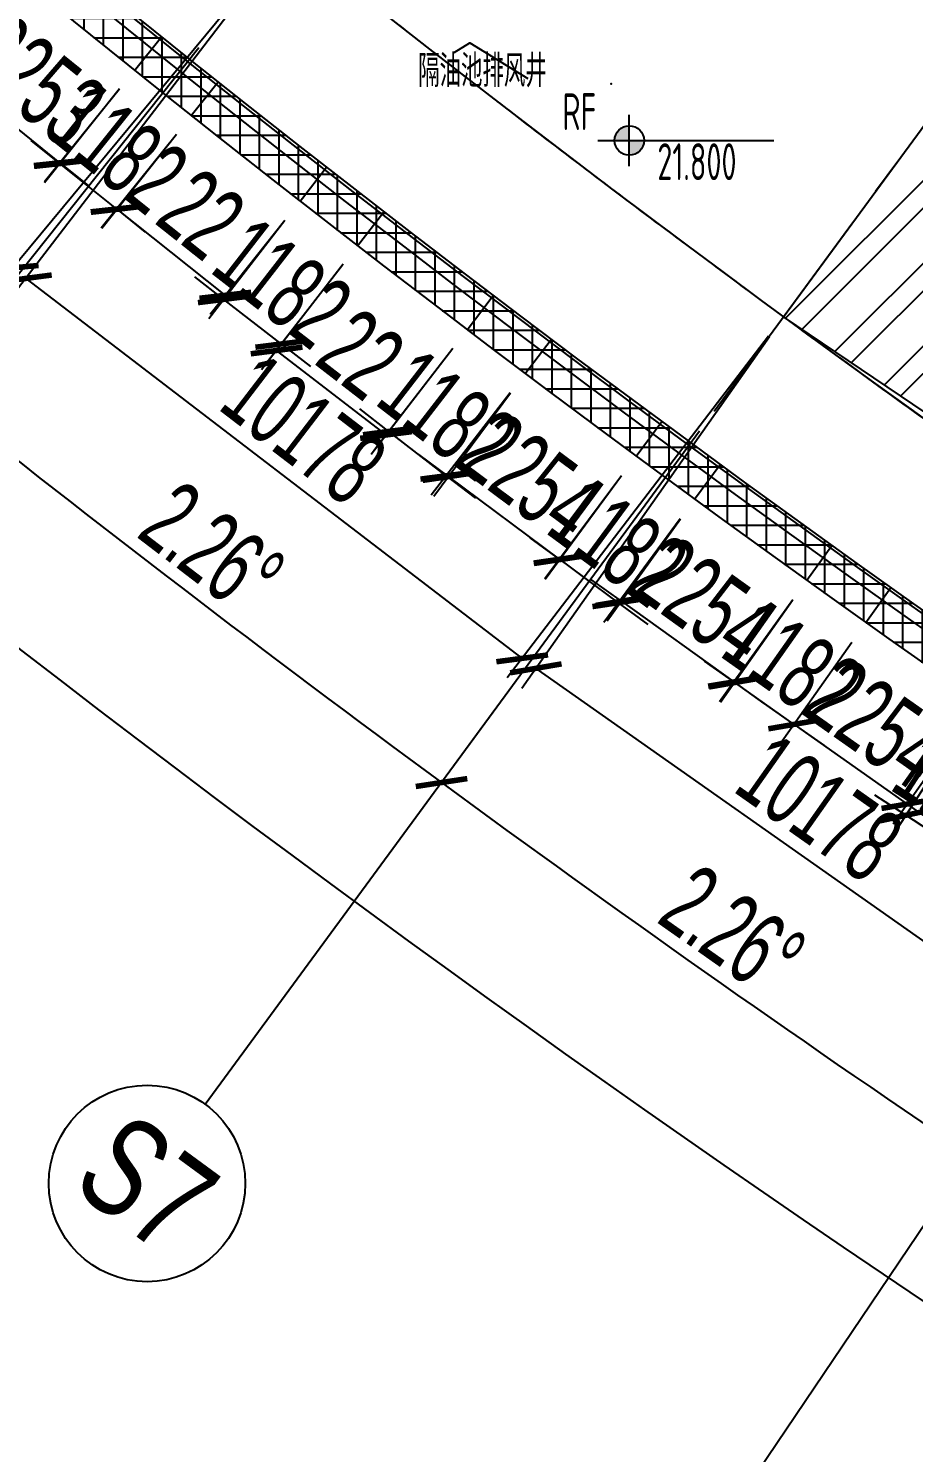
# Model space of a CAD drawing. Extents: x -668578 to 2331563, y -1202445 to 1620273.
# Drawn here: x 1274149 to 1288563, y 63809 to 86996 of the extents above; entities that cross this region are included whole.
import ezdxf
from ezdxf.enums import TextEntityAlignment as Align

# ---------------------------------------------------------------- set-up
doc = ezdxf.new("R2010")
doc.units = 0
doc.linetypes.add('CENTER2', pattern=[28.575, 19.05, -3.175, 3.175, -3.175])
doc.layers.get('0').update_dxf_attribs({"color": 8})
doc.layers.get('Defpoints').update_dxf_attribs({"color": 8})
for name, color, linetype in [('#填充层', 8, 'Continuous'), ('#幕墙线-平面', 8, 'Continuous'), ('#标注', 8, 'Continuous'), ('#轴线', 8, 'CENTER2'), ('A-DIMS-150', 8, 'Continuous'), ('A-ROOF-DRAN', 8, 'Continuous'), ('A-SYMB', 8, 'Continuous'), ('dim', 8, 'Continuous'), ('L立面-粗线', 8, 'Continuous'), ('WALL', 8, 'Continuous'), ('外轮廓', 8, 'Continuous'), ('建-文字', 8, 'Continuous')]:
    doc.layers.add(name, color=color, linetype=linetype)
doc.styles.add('ECADI', font='hzs.shx', dxfattribs={"width": 0.7, "bigfont": 'hztxt.shx'})
doc.styles.add('JHZX', font='jrs.shx', dxfattribs={"width": 0.6, "bigfont": 'jhz.shx'})
doc.styles.add('XD2008', font='xd-hzs.shx', dxfattribs={"width": 0.7, "bigfont": 'xd-hztxt.shx'})
doc.dimstyles.new('JZBZ-400', dxfattribs={"dimscale": 400, "dimtxt": 3, "dimasz": 1.5, "dimexe": 1, "dimexo": 1, "dimgap": 0.5, "dimtad": 1, "dimdec": 0, "dimdsep": 46, "dimtxsty": 'JHZX', "dimblk1": 'ARCHTICK', "dimblk2": 'ARCHTICK', "dimsah": 1, "dimcen": 0, "dimclrd": 1, "dimclre": 1, "dimclrt": 2, "dimazin": 2, "dimtfac": 1, "dimtdec": 0, "dimtix": 1, "dimtmove": 0, "dimatfit": 3, "dimfxl": 0, "dimtolj": 1, "dimlwd": -1, "dimlwe": -1, "dimarcsym": 0})

# ---------------------------------------------------------------- blocks, each defined once
blk = doc.blocks.new('_ARCHTICK')
at = {"color": 0, "linetype": 'ByBlock', "const_width": 0.15}
blk.add_lwpolyline([(-0.5, -0.5), (0.5, 0.5)], dxfattribs=at)
blk = doc.blocks.new('*D2939')
at = {"layer": '#标注', "ltscale": 300, "transparency": 16777216}
for p, q in [((-1773, -1481), (-9342, -7863)), ((165914, -92056), (164727, -101884))]:
    blk.add_line(p, q, dxfattribs=at)
blk.add_arc((197092, 166179), 269610, 220.13382, 263.11563, dxfattribs=at)
at = {"layer": 'Defpoints', "color": 0, "ltscale": 300, "transparency": 16777216}
for p in [(197092, 166179), (-1467, -1224), (40380, -53208), (165962, -91659)]:
    blk.add_point(p, dxfattribs=at)
at = {"layer": '#标注', "ltscale": 300, "transparency": 16777216, "xscale": 600, "yscale": 600, "zscale": 600}
for p, rotation in [((-9036, -7605), 130.1338192809485), ((164775, -101487), 353.1156299250187)]:
    blk.add_blockref('_ARCHTICK', p, dxfattribs=dict(at, rotation=rotation))
at = {"layer": '#标注', "ltscale": 300, "transparency": 16777216, "insert": (69342, -70334), "char_height": 1200, "attachment_point": 5, "rotation": 331.6247, "style": 'JHZX'}
blk.add_mtext('\\A1;42.98°', dxfattribs=at)
blk = doc.blocks.new('*D2927')
at = {"layer": '#标注', "ltscale": 300, "transparency": 16777216}
for p, q in [((27071, -30671), (22169, -36347)), ((34974, -37229), (30299, -43094))]:
    blk.add_line(p, q, dxfattribs=at)
blk.add_arc((197092, 166179), 267210, 229.18262, 231.44482, dxfattribs=at)
at = {"layer": 'Defpoints', "color": 0, "ltscale": 300, "transparency": 16777216}
for p in [(197092, 166179), (27333, -30369), (35223, -36916), (25107, -38326)]:
    blk.add_point(p, dxfattribs=at)
at = {"layer": '#标注', "ltscale": 300, "transparency": 16777216, "xscale": 600, "yscale": 600, "zscale": 600}
for p, rotation in [((22430, -36045), 139.1826194624981), ((30549, -42781), 321.4448202023592)]:
    blk.add_blockref('_ARCHTICK', p, dxfattribs=dict(at, rotation=rotation))
at = {"layer": '#标注', "ltscale": 300, "transparency": 16777216, "insert": (26967, -38837), "char_height": 1200, "attachment_point": 5, "rotation": 320.3137, "style": 'JHZX'}
blk.add_mtext('\\A1;2.26°', dxfattribs=at)
blk = doc.blocks.new('*D2928')
at = {"layer": '#标注', "ltscale": 300, "transparency": 16777216}
for p, q in [((34974, -37229), (30299, -43094)), ((43129, -43470), (38690, -49515))]:
    blk.add_line(p, q, dxfattribs=at)
blk.add_arc((197092, 166179), 267210, 231.44482, 233.70702, dxfattribs=at)
at = {"layer": 'Defpoints', "color": 0, "ltscale": 300, "transparency": 16777216}
for p in [(197092, 166179), (35223, -36916), (43366, -43147), (33313, -44955)]:
    blk.add_point(p, dxfattribs=at)
at = {"layer": '#标注', "ltscale": 300, "transparency": 16777216, "xscale": 600, "yscale": 600, "zscale": 600}
for p, rotation in [((30549, -42781), 141.4448202023588), ((38927, -49192), 323.7070209422223)]:
    blk.add_blockref('_ARCHTICK', p, dxfattribs=dict(at, rotation=rotation))
at = {"layer": '#标注', "ltscale": 300, "transparency": 16777216, "insert": (35192, -45393), "char_height": 1200, "attachment_point": 5, "rotation": 322.5759, "style": 'JHZX'}
blk.add_mtext('\\A1;2.26°', dxfattribs=at)
blk = doc.blocks.new('*D2929')
at = {"layer": '#标注', "ltscale": 300, "transparency": 16777216}
for p, q in [((43129, -43470), (38690, -49515)), ((51525, -49384), (47327, -55599))]:
    blk.add_line(p, q, dxfattribs=at)
blk.add_arc((197092, 166179), 267210, 233.70702, 235.96922, dxfattribs=at)
at = {"layer": 'Defpoints', "color": 0, "ltscale": 300, "transparency": 16777216}
for p in [(197092, 166179), (43366, -43147), (51748, -49052), (41775, -51255)]:
    blk.add_point(p, dxfattribs=at)
at = {"layer": '#标注', "ltscale": 300, "transparency": 16777216, "xscale": 600, "yscale": 600, "zscale": 600}
for p, rotation in [((38927, -49192), 143.7070209422216), ((47551, -55268), 325.9692216820953)]:
    blk.add_blockref('_ARCHTICK', p, dxfattribs=dict(at, rotation=rotation))
at = {"layer": '#标注', "ltscale": 300, "transparency": 16777216, "insert": (43670, -51619), "char_height": 1200, "attachment_point": 5, "rotation": 324.8381, "style": 'JHZX'}
blk.add_mtext('\\A1;2.26°', dxfattribs=at)
blk = doc.blocks.new('*U2924')
at = {"linetype": 'ByBlock'}
blk.add_line((0, -20), (0, 0), dxfattribs=at)
blk.add_circle((0, -24), 4, dxfattribs=at)
at = {"color": 253, "linetype": 'ByBlock', "style": 'JHZX', "width": 0.75}
blk.add_attdef('AXES', text='', height=4, dxfattribs=at).set_placement((0, -24), align=Align.MIDDLE_CENTER)
blk = doc.blocks.new('*D3008')
at = {"layer": '#标注', "transparency": 16777216}
for p, q in [((-126177, -20315), (-130649, -25704)), ((-130393, -25397), (-122561, -31896)), ((-118344, -26815), (-122816, -32204))]:
    blk.add_line(p, q, dxfattribs=at)
at = {"layer": 'Defpoints', "color": 0, "transparency": 16777216}
for p in [(-125921, -20007), (-118089, -26507), (-122561, -31896)]:
    blk.add_point(p, dxfattribs=at)
at = {"layer": '#标注', "transparency": 16777216, "xscale": 600, "yscale": 600, "zscale": 600}
for p, rotation in [((-130393, -25397), 140.3137211148416), ((-122561, -31896), 320.3137211148417)]:
    blk.add_blockref('_ARCHTICK', p, dxfattribs=dict(at, rotation=rotation))
at = {"layer": '#标注', "transparency": 16777216, "insert": (-125966, -28031), "char_height": 1200, "attachment_point": 5, "rotation": 320.3137, "style": 'JHZX'}
blk.add_mtext('\\A1;10178', dxfattribs=at)
blk = doc.blocks.new('*D3009')
at = {"layer": '#标注', "transparency": 16777216}
for p, q in [((-118332, -26825), (-122588, -32386)), ((-122345, -32068), (-114262, -38254)), ((-110249, -33010), (-114505, -38571))]:
    blk.add_line(p, q, dxfattribs=at)
at = {"layer": 'Defpoints', "color": 0, "transparency": 16777216}
for p in [(-118089, -26507), (-110006, -32692), (-114262, -38254)]:
    blk.add_point(p, dxfattribs=at)
at = {"layer": '#标注', "transparency": 16777216, "xscale": 600, "yscale": 600, "zscale": 600}
for p, rotation in [((-122345, -32068), 142.5759192898521), ((-114262, -38254), 322.5759192898521)]:
    blk.add_blockref('_ARCHTICK', p, dxfattribs=dict(at, rotation=rotation))
at = {"layer": '#标注', "transparency": 16777216, "insert": (-117817, -34526), "char_height": 1200, "attachment_point": 5, "rotation": 322.5759, "style": 'JHZX'}
blk.add_mtext('\\A1;10178', dxfattribs=at)
blk = doc.blocks.new('*D3011')
at = {"layer": '#标注', "transparency": 16777216}
for p, q in [((-110236, -33019), (-114269, -38744)), ((-114039, -38417), (-105718, -44279)), ((-101916, -38881), (-105948, -44606))]:
    blk.add_line(p, q, dxfattribs=at)
at = {"layer": 'Defpoints', "color": 0, "transparency": 16777216}
for p in [(-110006, -32692), (-101685, -38554), (-105718, -44279)]:
    blk.add_point(p, dxfattribs=at)
at = {"layer": '#标注', "transparency": 16777216, "xscale": 600, "yscale": 600, "zscale": 600}
for p, rotation in [((-114039, -38417), 144.8381225946805), ((-105718, -44279), 324.8381225946805)]:
    blk.add_blockref('_ARCHTICK', p, dxfattribs=dict(at, rotation=rotation))
at = {"layer": '#标注', "transparency": 16777216, "insert": (-109418, -40694), "char_height": 1200, "attachment_point": 5, "rotation": 324.8381, "style": 'JHZX'}
blk.add_mtext('\\A1;10178', dxfattribs=at)
blk = doc.blocks.new('ECADI-TAG-HGHT')
h = blk.add_hatch(color=253)
h.paths.add_polyline_path([(0, 0), (0, -1.2, 0.414214), (1.2, 0)])
h.paths.add_polyline_path([(0, 1.2, 0.414214), (-1.2, 0), (0, 0)])
at = {"color": 253}
for p, q in [((0, -2.08), (0, 2.08)), ((-2.57, 0), (11.77, 0))]:
    blk.add_line(p, q, dxfattribs=at)
blk.add_circle((0, 0), 1.2, dxfattribs=at)
blk.add_point((-1.48, 4.6), dxfattribs=at)
at = {"color": 253, "style": 'ECADI', "width": 0.7}
blk.add_attdef('FL', text='', height=3, dxfattribs=at).set_placement((-2.69, 0.85), align=Align.RIGHT)
for tag, p in [('F.F.L.', (2.28, 0.85)), ('T.O.S.', (2.28, -3.23))]:
    blk.add_attdef(tag, p, '', height=3, dxfattribs=at)
blk = doc.blocks.new('*D3348')
at = {"layer": '#标注', "ltscale": 300, "transparency": 16777216}
for p, q in [((37279, -48074), (36036, -49759)), ((38230, -48776), (36987, -50461)), ((36273, -49437), (35790, -49081)), ((36273, -49437), (37224, -50139)), ((37224, -50139), (37707, -50495))]:
    blk.add_line(p, q, dxfattribs=at)
at = {"layer": 'Defpoints', "color": 0, "ltscale": 300, "transparency": 16777216}
for p in [(37516, -47752), (38467, -48454), (37224, -50139)]:
    blk.add_point(p, dxfattribs=at)
at = {"layer": '#标注', "ltscale": 300, "transparency": 16777216, "xscale": 600, "yscale": 600, "zscale": 600}
for p, rotation in [((36273, -49437), 323.5773415688904), ((37224, -50139), 143.5773415688904)]:
    blk.add_blockref('_ARCHTICK', p, dxfattribs=dict(at, rotation=rotation))
at = {"layer": '#标注', "ltscale": 300, "transparency": 16777216, "insert": (37224, -49144), "char_height": 1200, "attachment_point": 5, "rotation": 323.5773, "style": 'JHZX'}
blk.add_mtext('\\A1;1182', dxfattribs=at)
blk = doc.blocks.new('*D3349')
at = {"layer": '#标注', "ltscale": 300, "transparency": 16777216}
for p, q in [((38236, -48777), (37043, -50439)), ((37276, -50114), (36788, -49765)), ((37276, -50114), (39107, -51429)), ((40067, -50091), (38873, -51753)), ((39107, -51429), (39594, -51778))]:
    blk.add_line(p, q, dxfattribs=at)
at = {"layer": 'Defpoints', "color": 0, "ltscale": 300, "transparency": 16777216}
for p in [(38469, -48452), (40300, -49766), (39107, -51429)]:
    blk.add_point(p, dxfattribs=at)
at = {"layer": '#标注', "ltscale": 300, "transparency": 16777216, "xscale": 600, "yscale": 600, "zscale": 600}
for p, rotation in [((37276, -50114), 324.3314203647647), ((39107, -51429), 144.3314203647646)]:
    blk.add_blockref('_ARCHTICK', p, dxfattribs=dict(at, rotation=rotation))
at = {"layer": '#标注', "ltscale": 300, "transparency": 16777216, "insert": (38658, -50122), "char_height": 1200, "attachment_point": 5, "rotation": 324.3314, "style": 'JHZX'}
blk.add_mtext('\\A1;2254', dxfattribs=at)
blk = doc.blocks.new('*D3350')
at = {"layer": '#标注', "ltscale": 300, "transparency": 16777216}
for p, q in [((32746, -44625), (31415, -46348)), ((33442, -47408), (31660, -46032)), ((34528, -46001), (33198, -47724))]:
    blk.add_line(p, q, dxfattribs=at)
at = {"layer": 'Defpoints', "color": 0, "ltscale": 300, "transparency": 16777216}
for p in [(32990, -44308), (34773, -45684), (31660, -46032)]:
    blk.add_point(p, dxfattribs=at)
at = {"layer": '#标注', "ltscale": 300, "transparency": 16777216, "xscale": 600, "yscale": 600, "zscale": 600}
for p, rotation in [((31660, -46032), 142.3290093856355), ((33442, -47408), 322.3290093856355)]:
    blk.add_blockref('_ARCHTICK', p, dxfattribs=dict(at, rotation=rotation))
at = {"layer": '#标注', "ltscale": 300, "transparency": 16777216, "insert": (33040, -46087), "char_height": 1200, "attachment_point": 5, "rotation": 322.329, "style": 'JHZX'}
blk.add_mtext('\\A1;22', dxfattribs=at)
blk = doc.blocks.new('*D3351')
at = {"layer": '#标注', "ltscale": 300, "transparency": 16777216}
for p, q in [((31796, -43916), (30555, -45516)), ((32732, -44642), (31491, -46242)), ((30800, -45200), (30326, -44832)), ((31736, -45926), (30800, -45200)), ((31736, -45926), (32210, -46293))]:
    blk.add_line(p, q, dxfattribs=at)
at = {"layer": 'Defpoints', "color": 0, "ltscale": 300, "transparency": 16777216}
for p in [(32042, -43600), (32977, -44326), (30800, -45200)]:
    blk.add_point(p, dxfattribs=at)
at = {"layer": '#标注', "ltscale": 300, "transparency": 16777216, "xscale": 600, "yscale": 600, "zscale": 600}
for p, rotation in [((30800, -45200), 322.1983246660747), ((31736, -45926), 142.1983246660747)]:
    blk.add_blockref('_ARCHTICK', p, dxfattribs=dict(at, rotation=rotation))
at = {"layer": '#标注', "ltscale": 300, "transparency": 16777216, "insert": (31758, -44931), "char_height": 1200, "attachment_point": 5, "rotation": 322.1983, "style": 'JHZX'}
blk.add_mtext('\\A1;1182', dxfattribs=at)
blk = doc.blocks.new('*D3352')
at = {"layer": '#标注', "ltscale": 300, "transparency": 16777216}
for p, q in [((30029, -42514), (28812, -44047)), ((30825, -45133), (29061, -43733)), ((31793, -43913), (30577, -45446))]:
    blk.add_line(p, q, dxfattribs=at)
at = {"layer": 'Defpoints', "color": 0, "ltscale": 300, "transparency": 16777216}
for p in [(30277, -42200), (29061, -43733), (32042, -43600)]:
    blk.add_point(p, dxfattribs=at)
at = {"layer": '#标注', "ltscale": 300, "transparency": 16777216, "xscale": 600, "yscale": 600, "zscale": 600}
for p, rotation in [((29061, -43733), 141.5748689903334), ((30825, -45133), 321.5748689903334)]:
    blk.add_blockref('_ARCHTICK', p, dxfattribs=dict(at, rotation=rotation))
at = {"layer": '#标注', "ltscale": 300, "transparency": 16777216, "insert": (30440, -43807), "char_height": 1200, "attachment_point": 5, "rotation": 321.5749, "style": 'JHZX'}
blk.add_mtext('\\A1;22', dxfattribs=at)
blk = doc.blocks.new('*D3394')
at = {"layer": '#标注', "ltscale": 300, "transparency": 16777216}
for p, q in [((42883, -52092), (41690, -53937)), ((43854, -52771), (42684, -54580)), ((41907, -53601), (41403, -53275)), ((42901, -54244), (41907, -53601)), ((42901, -54244), (43405, -54570))]:
    blk.add_line(p, q, dxfattribs=at)
at = {"layer": 'Defpoints', "color": 0, "ltscale": 300, "transparency": 16777216}
for p in [(43100, -51757), (44072, -52435), (41907, -53601)]:
    blk.add_point(p, dxfattribs=at)
at = {"layer": '#标注', "ltscale": 300, "transparency": 16777216, "xscale": 600, "yscale": 600, "zscale": 600}
for p, rotation in [((41907, -53601), 327.1037459903597), ((42901, -54244), 147.1037459903597)]:
    blk.add_blockref('_ARCHTICK', p, dxfattribs=dict(at, rotation=rotation))
at = {"layer": '#标注', "ltscale": 300, "transparency": 16777216, "insert": (42839, -53251), "char_height": 1200, "attachment_point": 5, "rotation": 327.1037, "style": 'JHZX'}
blk.add_mtext('\\A1;1184', dxfattribs=at)
blk = doc.blocks.new('*D3395')
at = {"layer": '#标注', "ltscale": 300, "transparency": 16777216}
for p, q in [((41026, -50788), (39857, -52447)), ((40087, -52120), (39597, -51774)), ((40087, -52120), (41930, -53417)), ((42868, -52086), (41700, -53744)), ((41930, -53417), (42420, -53763))]:
    blk.add_line(p, q, dxfattribs=at)
at = {"layer": 'Defpoints', "color": 0, "ltscale": 300, "transparency": 16777216}
for p in [(41256, -50461), (43098, -51759), (41930, -53417)]:
    blk.add_point(p, dxfattribs=at)
at = {"layer": '#标注', "ltscale": 300, "transparency": 16777216, "xscale": 600, "yscale": 600, "zscale": 600}
for p, rotation in [((40087, -52120), 324.8381236904404), ((41930, -53417), 144.8381236904404)]:
    blk.add_blockref('_ARCHTICK', p, dxfattribs=dict(at, rotation=rotation))
at = {"layer": '#标注', "ltscale": 300, "transparency": 16777216, "insert": (41469, -52115), "char_height": 1200, "attachment_point": 5, "rotation": 324.8381, "style": 'JHZX'}
blk.add_mtext('\\A1;2254', dxfattribs=at)
blk = doc.blocks.new('*D3396')
at = {"layer": '#标注', "ltscale": 300, "transparency": 16777216}
for p, q in [((40064, -50101), (38891, -51766)), ((41026, -50788), (39857, -52447)), ((39121, -51439), (38631, -51093)), ((40087, -52120), (39121, -51439)), ((40087, -52120), (40578, -52465))]:
    blk.add_line(p, q, dxfattribs=at)
at = {"layer": 'Defpoints', "color": 0, "ltscale": 300, "transparency": 16777216}
for p in [(40294, -49774), (41256, -50461), (39121, -51439)]:
    blk.add_point(p, dxfattribs=at)
at = {"layer": '#标注', "ltscale": 300, "transparency": 16777216, "xscale": 600, "yscale": 600, "zscale": 600}
for p, rotation in [((39121, -51439), 324.8381236911026), ((40087, -52120), 144.8381236911026)]:
    blk.add_blockref('_ARCHTICK', p, dxfattribs=dict(at, rotation=rotation))
at = {"layer": '#标注', "ltscale": 300, "transparency": 16777216, "insert": (40065, -51125), "char_height": 1200, "attachment_point": 5, "rotation": 324.8381, "style": 'JHZX'}
blk.add_mtext('\\A1;1182', dxfattribs=at)
blk = doc.blocks.new('*D3397')
at = {"layer": '#标注', "ltscale": 300, "transparency": 16777216}
for p, q in [((35470, -46727), (34219, -48407)), ((34458, -48086), (33977, -47728)), ((36266, -49432), (34458, -48086)), ((37277, -48073), (36027, -49753)), ((36266, -49432), (36747, -49790))]:
    blk.add_line(p, q, dxfattribs=at)
at = {"layer": 'Defpoints', "color": 0, "ltscale": 300, "transparency": 16777216}
for p in [(35709, -46406), (37516, -47752), (34458, -48086)]:
    blk.add_point(p, dxfattribs=at)
at = {"layer": '#标注', "ltscale": 300, "transparency": 16777216, "xscale": 600, "yscale": 600, "zscale": 600}
for p, rotation in [((34458, -48086), 323.3320694223268), ((36266, -49432), 143.3320694223267)]:
    blk.add_blockref('_ARCHTICK', p, dxfattribs=dict(at, rotation=rotation))
at = {"layer": '#标注', "ltscale": 300, "transparency": 16777216, "insert": (35840, -48117), "char_height": 1200, "attachment_point": 5, "rotation": 323.3321, "style": 'JHZX'}
blk.add_mtext('\\A1;2254', dxfattribs=at)
blk = doc.blocks.new('*D3398')
at = {"layer": '#标注', "ltscale": 300, "transparency": 16777216}
for p, q in [((34529, -46001), (33244, -47667)), ((35464, -46723), (34179, -48389)), ((33488, -47350), (33013, -46983)), ((34424, -48072), (33488, -47350)), ((34424, -48072), (34899, -48438))]:
    blk.add_line(p, q, dxfattribs=at)
at = {"layer": 'Defpoints', "color": 0, "ltscale": 300, "transparency": 16777216}
for p in [(34773, -45684), (35709, -46406), (33488, -47350)]:
    blk.add_point(p, dxfattribs=at)
at = {"layer": '#标注', "ltscale": 300, "transparency": 16777216, "xscale": 600, "yscale": 600, "zscale": 600}
for p, rotation in [((33488, -47350), 322.3482773435497), ((34424, -48072), 142.3482773435497)]:
    blk.add_blockref('_ARCHTICK', p, dxfattribs=dict(at, rotation=rotation))
at = {"layer": '#标注', "ltscale": 300, "transparency": 16777216, "insert": (34444, -47077), "char_height": 1200, "attachment_point": 5, "rotation": 322.3483, "style": 'JHZX'}
blk.add_mtext('\\A1;1182', dxfattribs=at)
blk = doc.blocks.new('*D3399')
at = {"layer": '#标注', "ltscale": 300, "transparency": 16777216}
for p, q in [((29103, -41773), (27880, -43300)), ((28130, -42988), (27662, -42613)), ((30027, -42513), (28804, -44040)), ((29054, -43728), (28130, -42988)), ((29054, -43728), (29522, -44103))]:
    blk.add_line(p, q, dxfattribs=at)
at = {"layer": 'Defpoints', "color": 0, "ltscale": 300, "transparency": 16777216}
for p in [(29353, -41461), (30277, -42200), (28130, -42988)]:
    blk.add_point(p, dxfattribs=at)
at = {"layer": '#标注', "ltscale": 300, "transparency": 16777216, "xscale": 600, "yscale": 600, "zscale": 600}
for p, rotation in [((28130, -42988), 321.3151051955836), ((29054, -43728), 141.3151051955836)]:
    blk.add_blockref('_ARCHTICK', p, dxfattribs=dict(at, rotation=rotation))
at = {"layer": '#标注', "ltscale": 300, "transparency": 16777216, "insert": (29092, -42734), "char_height": 1200, "attachment_point": 5, "rotation": 321.3151, "style": 'JHZX'}
blk.add_mtext('\\A1;1182', dxfattribs=at)
blk = doc.blocks.new('*D3400')
at = {"layer": '#标注', "ltscale": 300, "transparency": 16777216}
for p, q in [((27341, -40366), (26125, -41871)), ((26376, -41560), (25909, -41183)), ((28129, -42976), (26376, -41560)), ((29094, -41782), (27878, -43288)), ((28129, -42976), (28596, -43353))]:
    blk.add_line(p, q, dxfattribs=at)
at = {"layer": 'Defpoints', "color": 0, "ltscale": 300, "transparency": 16777216}
for p in [(27593, -40054), (29346, -41470), (26376, -41560)]:
    blk.add_point(p, dxfattribs=at)
at = {"layer": '#标注', "ltscale": 300, "transparency": 16777216, "xscale": 600, "yscale": 600, "zscale": 600}
for p, rotation in [((26376, -41560), 321.0698520836859), ((28129, -42976), 141.069852083686)]:
    blk.add_blockref('_ARCHTICK', p, dxfattribs=dict(at, rotation=rotation))
at = {"layer": '#标注', "ltscale": 300, "transparency": 16777216, "insert": (27755, -41646), "char_height": 1200, "attachment_point": 5, "rotation": 321.0699, "style": 'JHZX'}
blk.add_mtext('\\A1;2253', dxfattribs=at)
blk = doc.blocks.new('A$Caccc0cd0')
at = {"layer": '#标注'}
for p1, p2, picture, middle in [((-125921.5, -20007.5), (-118089, -26507), '*D3008', (-125966.2, -28030.6)), ((-118089, -26507), (-110006, -32692.3), '*D3009', (-117817, -34525.7)), ((-110006, -32692.3), (-101685.2, -38553.7), '*D3011', (-109417.7, -40693.9))]:
    dim = blk.add_aligned_dim(p1=p1, p2=p2, distance=-7002.8, dimstyle='JZBZ-400', override={"dimclrd": 256, "dimclre": 256, "dimclrt": 256}, dxfattribs=at)
    dim.commit()
    dim.dimension.update_dxf_attribs({"geometry": picture, "text_midpoint": middle})
blk = doc.blocks.new('DSGDFG')
at = {"layer": '#标注', "ltscale": 300}
blk.add_arc((197092.2, 166179.2), 257800, 220.136073, 263.11563, dxfattribs=at)
at = {"layer": '#轴线', "ltscale": 200}
blk.add_line((43365.9, -43147.5), (84924.4, 13442), dxfattribs=at)
for radius in [206950, 212800, 220600, 228400, 236200, 244000, 251800, 257800]:
    blk.add_arc((197092.2, 166179.2), radius, 218.438892, 265.140584, dxfattribs=at)
at = {"layer": '#标注', "ltscale": 300}
blk.add_blockref('A$Caccc0cd0', (154502.6, -8915.6), dxfattribs=at)
at = {"layer": '#标注', "linetype": 'ByBlock', "xscale": 400, "yscale": 400}
for p, rotation, values in [((31478.8, -41604.7), 321.4744309228283, {'AXES': 'S6'}), ((39809.2, -47979.6), 323.7365128528522, {'AXES': 'S7'}), ((48384.8, -54020.8), 325.9985947828763, {'AXES': 'S8'})]:
    blk.add_blockref('*U2924', p, dxfattribs=dict(at, rotation=rotation)).add_auto_attribs(values)
at = {"layer": '#标注', "ltscale": 300}
for base, p1, p2, picture, middle in [((40379.7, -53208.3), (-1467, -1223.5), (165961.7, -91658.5), '*D2939', (69341.6, -70334.5)), ((25106.6, -38325.8), (27332.5, -30368.7), (35223.1, -36916.4), '*D2927', (26967, -38837.5)), ((33313, -44955.1), (35223.1, -36916.4), (43365.9, -43147.5), '*D2928', (35192.1, -45393)), ((41774.7, -51255.4), (43365.9, -43147.5), (51748.4, -49052.3), '*D2929', (43669.6, -51618.7))]:
    dim = blk.add_angular_dim_3p(base=base, center=(197092.1, 166179.2), p1=p1, p2=p2, dimstyle='JZBZ-400', override={"dimclrd": 256, "dimclre": 256, "dimclrt": 256}, dxfattribs=at)
    dim.commit()
    dim.dimension.update_dxf_attribs({"geometry": picture, "text_midpoint": middle})
blk = doc.blocks.new('YD')
at = {"layer": '#填充层', "ltscale": 5}
h = blk.add_hatch(dxfattribs=at)
h.set_pattern_fill('ANTOTI', color=256, scale=200, angle=45)
h.set_pattern_definition([(90, (-1246529.6, -127785.18), (-317.5, 0), []), (180, (-1246529.6, -127785.18), (0, -317.5), [])])
edge = h.paths.add_edge_path(flags=16)
edge.add_line((40946.6, 3516.8), (14650.6, -24603.8))
edge.add_arc((16378.8, -26208.6), 2358.4, 137.11976, 226.74933)
edge.add_arc((192511.4, 162303.9), 260350, 226.942719, 258.857721)
edge.add_arc((142654.1, -90833.2), 2349.7, 258.85134, 348.59696)
edge.add_line((144957.5, -91297.7), (153512.8, -48901.7))
edge.add_arc((151209.2, -48436.9), 2350, 348.59123, 438.91139)
edge.add_arc((192511.4, 162303.9), 212400, 245.848104, 258.911393, ccw=False)
edge.add_arc((95848, -53265.7), 23850, 65.8481, 75.29128)
edge.add_arc((95848, -53265.7), 23850, 75.29128, 87.10032)
edge.add_line((97054.5, -29446.2), (95502.6, -29367.6))
edge.add_arc((96724.8, -5245.4), 24153.2, 240.48253, 267.09951, ccw=False)
edge.add_arc((192531, 162330.5), 217182.8, 226.947536, 240.269287, ccw=False)
edge.add_arc((42662.9, 1914.8), 2347.7, 46.89114, 136.97283)
edge = h.paths.add_edge_path()
edge.add_line((40435.1, 3994.6), (14138.6, -24126.6))
edge.add_arc((16378.8, -26208.6), 3058.4, 137.09547, 226.77288)
edge.add_arc((192511.4, 162303.9), 261050, 226.942477, 258.857721)
edge.add_arc((142654.2, -90833.2), 3049.7, 258.85211, 348.59773)
edge.add_line((145643.7, -91436.1), (154198.9, -49040.2))
edge.add_arc((151209.2, -48436.9), 3050, 348.59123, 438.91139)
edge.add_arc((192511.4, 162303.9), 211700, 245.848104, 258.911393, ccw=False)
edge.add_arc((95848, -53265.7), 24550, 65.8481, 75.29128)
edge.add_arc((95848, -53265.7), 24550, 75.29128, 87.10032)
edge.add_line((97089.9, -28747.1), (95538, -28668.5))
edge.add_arc((96724.8, -5245.4), 23453.1, 240.48568, 267.0995, ccw=False)
edge.add_arc((192531, 162330.5), 216482.8, 226.947536, 240.26894, ccw=False)
edge.add_arc((42662.9, 1915.2), 3047.4, 46.89794, 136.97287)
at = {"layer": '#幕墙线-平面'}
for points in [[(40435.1, 3994.6), (14138.6, -24126.6, 0.4125655), (14284.1, -28437.1, 0.1401637), (142064.5, -93825.4, 0.4129138), (145643.7, -91436.1), (154198.9, -49040.2, 0.4158512), (151795.8, -45443.8, -0.0570612), (105892.8, -30864.7, 0.041227), (102081.4, -29520.2, 0.0515723), (97089.9, -28747.1), (95538, -28668.5, -0.1166495), (85170.8, -25655.1, -0.0581911), (44745.2, 4140.3, 0.4145967)], [(40946.6, 3516.8), (14650.6, -24603.8, 0.4123212), (14762.8, -27926.4, 0.1401627), (142199.8, -93138.6, 0.4129138), (144957.5, -91297.7), (153512.8, -48901.7, 0.4158512), (151661.2, -46130.8, -0.0570612), (105606.4, -31503.4, 0.041227), (101903.7, -30197.3, 0.0515723), (97054.5, -29446.2), (95502.6, -29367.6, -0.1166635), (84824.8, -26263.6, -0.0581927), (44267.3, 3628.8, 0.4146312)]]:
    blk.add_lwpolyline(points, format="xyb", close=True, dxfattribs=at)
at = {"layer": '#幕墙线-平面', "ltscale": 300}
for points in [[(29345.6, -41470.4), (29783, -40924)], [(30271.1, -42208), (30706.1, -41659.7)], [(32041.5, -43600.1), (32471.8, -43048.1)], [(32976.9, -44325.7), (33404.6, -43771.7)], [(34765.4, -45694.3), (35188.3, -45136.6)], [(35707.1, -46408.5), (36130.1, -45850.8)], [(37516.4, -47752.2), (37931.9, -47189.1)], [(38467.5, -48454), (38883, -47890.8)], [(40294.3, -49773.9), (40702.4, -49205.3)], [(41255.9, -50460.8), (41661.5, -49890.4)]]:
    blk.add_lwpolyline(points, dxfattribs=at)
at = {"layer": '#标注', "ltscale": 300}
for p1, p2, distance, picture, middle in [((29345.5598, -41470.3825), (27592.5377, -40054.3484), 1935.9158, '*D3400', (27755.2705, -41646.0087)), ((35708.7, -46406.4), (34772.8, -45684.4), 2103.6, '*D3398', (34444.5, -47077.5)), ((37516.4, -47752.2), (35708.7, -46406.4), 2093.8, '*D3397', (35839.9, -48117.2)), ((37516.4, -47752.2), (38467.5, -48454), -2093.8, '*D3348', (37223.7, -49144.2)), ((38469, -48452), (40299.9, -49766.1), -2046.3, '*D3349', (38657.7, -50121.5)), ((41255.9, -50460.8), (43098.4, -51758.7), -2029, '*D3395', (41469.4, -52114.5))]:
    dim = blk.add_aligned_dim(p1=p1, p2=p2, distance=distance, dimstyle='JZBZ-400', override={"dimclrd": 256, "dimclre": 256, "dimclrt": 256}, dxfattribs=at)
    dim.commit()
    dim.dimension.update_dxf_attribs({"geometry": picture, "text_midpoint": middle})
for p1, p2, distance, text, picture, middle in [((30277.1, -42200.4), (29353.3, -41460.7), 1956.8, '1182', '*D3399', (29092.2, -42733.6)), ((32041.5, -43600.1), (30277.1, -42200.4), 1956.8, '22', '*D3352', (30440.4, -43806.5)), ((32976.9, -44325.7), (32041.5, -43600.1), 2024.9, '1182', '*D3351', (31758.4, -44930.8)), ((34772.8, -45684.4), (32990.4, -44308.2), 2177.4, '22', '*D3350', (33039.9, -46086.5))]:
    dim = blk.add_aligned_dim(p1=p1, p2=p2, distance=distance, text=text, dimstyle='JZBZ-400', override={"dimclrd": 256, "dimclre": 256, "dimclrt": 256}, dxfattribs=at)
    dim.commit()
    dim.dimension.update_dxf_attribs({"geometry": picture, "text_midpoint": middle})
for base, p1, p2, angle, picture, middle in [((39121.3, -51439), (41255.9, -50460.8), (40294.3, -49773.9), 144.83812, '*D3396', (40065.1, -51125.3)), ((41906.8, -53601.1), (44071.7, -52434.9), (43099.9, -51756.5), 327.10375, '*D3394', (42838.5, -53251))]:
    dim = blk.add_linear_dim(base=base, p1=p1, p2=p2, angle=angle, dimstyle='JZBZ-400', override={"dimclrd": 256, "dimclre": 256, "dimclrt": 256, "dimtmove": 1}, dxfattribs=at)
    dim.commit()
    dim.dimension.update_dxf_attribs({"geometry": picture, "text_midpoint": middle})

msp = doc.modelspace()

# ---------------------------------------------------------------- hatches: boundary and pattern name
at = {"layer": 'L立面-粗线'}
h = msp.add_hatch(dxfattribs=at)
h.set_pattern_fill('ANSI32', color=8, scale=200)
h.set_pattern_definition([(45, (157591.65, -897087), (-673.5192, 673.5192), []), (45, (158040.7, -897087), (-673.5192, 673.5192), [])])
h.paths.add_polyline_path([(1286445.5, 82302.1), (1294613.9, 93424.9), (1310577.5, 82644.8), (1303312, 70912.3)])

# ---------------------------------------------------------------- linework, layer by layer
at = {"layer": 'A-DIMS-150'}
msp.add_lwpolyline([(1281081.1, 86603.7), (1281335.4, 86760.3), (1282283.5, 86180.2)], dxfattribs=at)
at = {"layer": 'A-ROOF-DRAN'}
for radius, start, end in [(248400, 226.459098, 256.421292), (248700, 226.459654, 256.490295)]:
    msp.add_arc((1439041, 290089.1), radius, start, end, dxfattribs=at)
at = {"layer": 'L立面-粗线'}
msp.add_lwpolyline([(1286445.5, 82302.1), (1294613.9, 93424.9), (1310577.5, 82644.8), (1303312, 70912.3)], close=True, dxfattribs=at)
at = {"layer": 'WALL'}
for points in [[(1287293.5, 131472.6), (1260997.3, 103351.8, 0.4124197), (1261121.5, 99676.4, 0.1401631), (1388681.1, 34401.3, 0.4129138), (1391732.1, 36438), (1400287.4, 78834, 0.4158512), (1398238.9, 81899.8, -0.0570612), (1352238.3, 96509.9, 0.041227), (1348496.7, 97829.7, 0.0515723), (1343596.8, 98588.7), (1342044.8, 98667.3, -0.1166586), (1331477.9, 101738.9, -0.0581921), (1290967.6, 131596.6, 0.4146173), (1287293.5, 131472.6)], [(1287439.7, 131336.1), (1261143.6, 103215.4, 0.4123421), (1261258.3, 99822.3, 0.1401627), (1388719.7, 34597.6, 0.4129138), (1391536.1, 36477.6), (1400091.4, 78873.6, 0.4158512), (1398200.4, 81703.5, -0.0570612), (1352156.5, 96327.4, 0.041227), (1348446, 97636.3, 0.0515723), (1343586.7, 98388.9), (1342034.7, 98467.5, -0.1166625), (1331379.1, 101565, -0.0581926), (1290831, 131450.5, 0.4146283)]]:
    msp.add_lwpolyline(points, format="xyb", close=True, dxfattribs=at)
at = {"layer": '外轮廓'}
for points in [[(1275163.8, 114475), (1277725.1, 117214), (1281081.7, 114141.8), (1286376.2, 119803.6, 0.0408493), (1316092.6, 97248.8), (1315512.2, 96311.4), (1314932.7, 95375.7), (1311116.9, 89213.9), (1313402.5, 87776.5), (1312323.2, 86033.6, -0.0488198), (1275163.8, 114475)], [(1275163.8, 114475), (1277725.1, 117214), (1281081.7, 114141.8), (1286171.2, 119584.5, 0.0408605), (1315934.7, 96993.7), (1315512.2, 96311.4), (1314932.7, 95375.7), (1311116.9, 89213.9), (1313402.5, 87776.5), (1312323.2, 86033.6, -0.0488198), (1275163.8, 114475)]]:
    msp.add_lwpolyline(points, format="xyb", close=True, dxfattribs=at)

# ---------------------------------------------------------------- block references
at = {"layer": '#标注'}
msp.add_blockref('DSGDFG', (1241948.9, 123910), dxfattribs=at)
at = {"layer": 'A-SYMB'}
ref = msp.add_blockref('ECADI-TAG-HGHT', (1283933.6, 85172.5), dxfattribs=dict(at, xscale=200, yscale=200, zscale=200))
ref.add_attrib('T.O.S.', '21.800', (1284390.4, 84527.3), dxfattribs={"layer": '0', "height": 600, "style": 'ECADI', "width": 0.7})
ref.add_attrib('FL', 'RF', dxfattribs={"layer": '0', "height": 600, "style": 'ECADI', "width": 0.7}).set_placement((1283395.9, 85341.7), align=Align.RIGHT)
at = {"layer": 'dim'}
msp.add_blockref('YD', (1246529.6, 127785.2), dxfattribs=at)

# ---------------------------------------------------------------- texts
at = {"layer": '建-文字', "style": 'XD2008', "width": 0.7}
msp.add_text('隔油池排风井', height=525, dxfattribs=at).set_placement((1280494.3, 86043.6))

doc.saveas('drawing.dxf')
